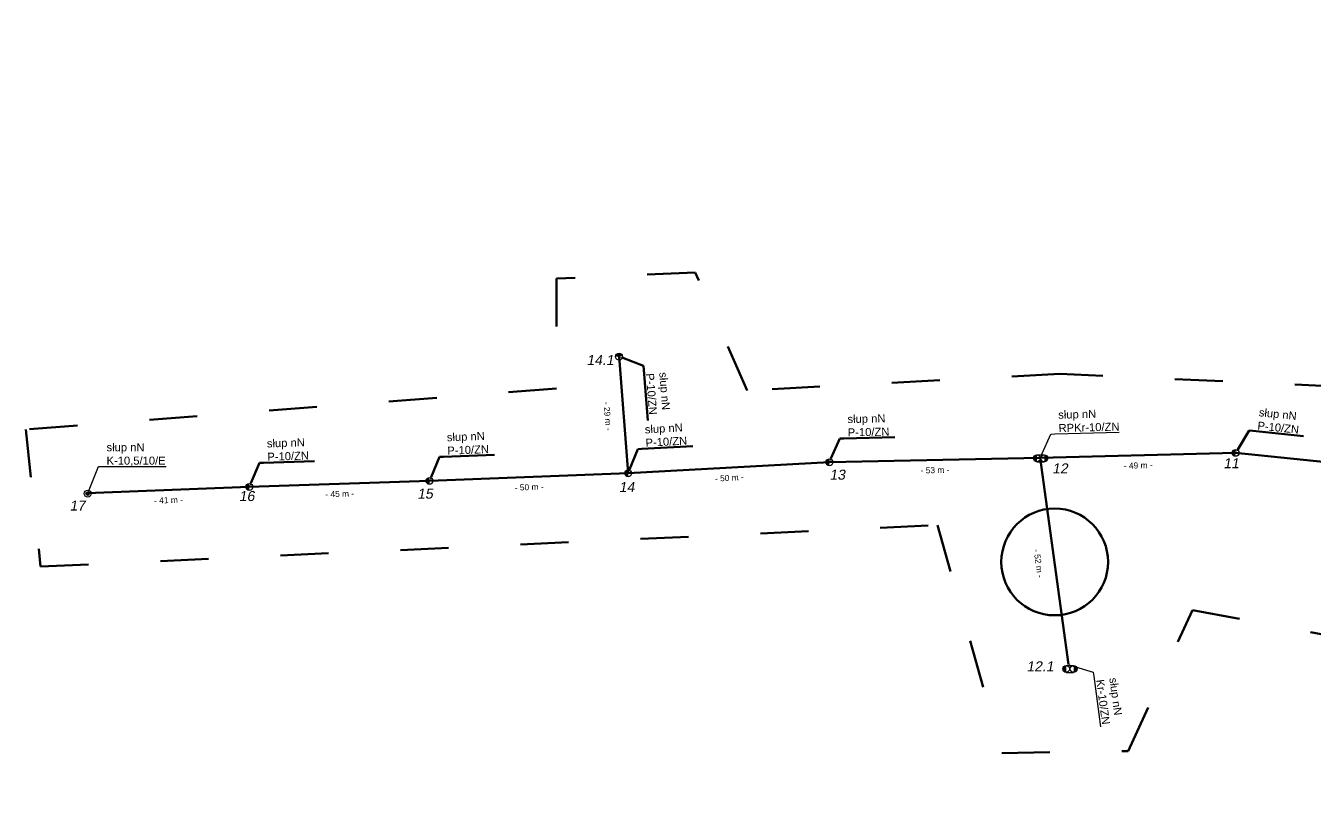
# Model space of a CAD drawing. Header units: metres. Extents: x 7547313 to 7555771, y 5771206 to 5789306.
# Drawn here: x 7555099.7 to 7555421.8, y 5789109 to 5789305.6 of the extents above; entities that cross this region are included whole.
import ezdxf
from ezdxf import colors
from ezdxf.entities.mleader import LeaderData, LeaderLine
from ezdxf.math import Vec2, Vec3

# ---------------------------------------------------------------- set-up
doc = ezdxf.new("R2010")
doc.units = ezdxf.units.M
doc.linetypes.add('GCAD_ISO03W100', pattern=[30, 12, -18])
for name, color, linetype, lineweight in [('!TELE', 30, 'SCARPLINE1A', 50), ('!trafo_05-0346', 6, 'GCAD_ISO03W100', 50), ('_numery', 7, 'Continuous', 40), ('_PRZEWIESZENIA', 6, 'Continuous', 50)]:
    doc.layers.add(name, color=color, linetype=linetype, lineweight=lineweight)
for name, color, linetype in [('!wymiary', 7, 'Continuous'), ('_MM opisy', 7, 'Continuous'), ('_MM slupy', 5, 'Continuous')]:
    doc.layers.add(name, color=color, linetype=linetype)
doc.styles.get("Standard").update_dxf_attribs({"font": 'arial.ttf'})
doc.linetypes.add('SCARPLINE1A', pattern='A,2,[150,AAA.SHX,S=1,R=0,X=0,Y=0],1e-11', length=2)
doc.dimstyles.new('opis linie', dxfattribs={"dimtxt": 1.5, "dimasz": 0.18, "dimexe": 0.18, "dimexo": 0.0625, "dimgap": 2.5, "dimtad": 4, "dimdec": 0, "dimzin": 0, "dimdsep": 46, "dimtxsty": 'Standard', "dimcen": 0.09, "dimse1": 1, "dimse2": 1, "dimsd1": 1, "dimsd2": 1, "dimclrt": 256, "dimadec": 0, "dimazin": 0, "dimtfac": 1, "dimtdec": 0, "dimtofl": 0, "dimtmove": 0, "dimatfit": 3, "dimfxl": 1, "dimtfill": 1, "dimtolj": 1, "dimtzin": 0, "dimarcsym": 0})

# ---------------------------------------------------------------- blocks, each defined once
blk = doc.blocks.new('*D22')
at = {"layer": 'Defpoints', "color": 0}
for p in [(7555353.15, 5789197.71), (7555359.42, 5789146.01), (7555360.16, 5789146.11)]:
    blk.add_point(p, dxfattribs=at)
at = {"layer": '!wymiary', "insert": (7555352.68, 5789171.37), "char_height": 1.5, "attachment_point": 5, "rotation": 277.7381, "bg_fill": 3, "box_fill_scale": 1.1, "bg_fill_color": 9, "bg_fill_true_color": 13158600, "bg_fill_transparency": 0}
blk.add_mtext('\\A1;- 52 m -', dxfattribs=at)
blk = doc.blocks.new('*D24')
at = {"layer": 'Defpoints', "color": 0}
for p in [(7555247.91, 5789223.03), (7555249.44, 5789193.82), (7555250.19, 5789193.88)]:
    blk.add_point(p, dxfattribs=at)
at = {"layer": '!wymiary', "insert": (7555245.04, 5789208.14), "char_height": 1.5, "attachment_point": 5, "rotation": 274.4778, "bg_fill": 3, "box_fill_scale": 1.1, "bg_fill_color": 9, "bg_fill_true_color": 13158600, "bg_fill_transparency": 0}
blk.add_mtext('\\A1;- 29 m -', dxfattribs=at)
blk = doc.blocks.new('*D34')
at = {"layer": 'Defpoints', "color": 0}
for p in [(7555401.95, 5789198.99), (7555402.02, 5789199.73), (7555452.87, 5789193.76)]:
    blk.add_point(p, dxfattribs=at)
at = {"layer": '!wymiary', "insert": (7555427.15, 5789193.87), "char_height": 1.5, "attachment_point": 5, "rotation": 354.1376, "bg_fill": 3, "box_fill_scale": 1.1, "bg_fill_color": 9, "bg_fill_true_color": 13158600, "bg_fill_transparency": 0}
blk.add_mtext('\\A1;- 51 m -', dxfattribs=at)
blk = doc.blocks.new('*D35')
at = {"layer": 'Defpoints', "color": 0}
for p in [(7555353.13, 5789198.46), (7555353.15, 5789197.71), (7555401.95, 5789198.99)]:
    blk.add_point(p, dxfattribs=at)
at = {"layer": '!wymiary', "insert": (7555377.61, 5789195.84), "char_height": 1.5, "attachment_point": 5, "rotation": 1.4921, "bg_fill": 3, "box_fill_scale": 1.1, "bg_fill_color": 9, "bg_fill_true_color": 13158600, "bg_fill_transparency": 0}
blk.add_mtext('\\A1;- 49 m -', dxfattribs=at)
blk = doc.blocks.new('*D36')
at = {"layer": 'Defpoints', "color": 0}
for p in [(7555300.44, 5789197.38), (7555300.45, 5789196.63), (7555353.15, 5789197.71)]:
    blk.add_point(p, dxfattribs=at)
at = {"layer": '!wymiary', "insert": (7555326.85, 5789194.66), "char_height": 1.5, "attachment_point": 5, "rotation": 1.1751, "bg_fill": 3, "box_fill_scale": 1.1, "bg_fill_color": 9, "bg_fill_true_color": 13158600, "bg_fill_transparency": 0}
blk.add_mtext('\\A1;- 53 m -', dxfattribs=at)
blk = doc.blocks.new('*D37')
at = {"layer": 'Defpoints', "color": 0}
for p in [(7555300.45, 5789196.63), (7555250.15, 5789194.62), (7555250.19, 5789193.88)]:
    blk.add_point(p, dxfattribs=at)
at = {"layer": '!wymiary', "insert": (7555275.46, 5789192.74), "char_height": 1.5, "attachment_point": 5, "rotation": 3.1418, "bg_fill": 3, "box_fill_scale": 1.1, "bg_fill_color": 9, "bg_fill_true_color": 13158600, "bg_fill_transparency": 0}
blk.add_mtext('\\A1;- 50 m -', dxfattribs=at)
blk = doc.blocks.new('*D38')
at = {"layer": 'Defpoints', "color": 0}
for p in [(7555250.19, 5789193.88), (7555200.52, 5789192.74), (7555200.55, 5789191.99)]:
    blk.add_point(p, dxfattribs=at)
at = {"layer": '!wymiary', "insert": (7555225.46, 5789190.42), "char_height": 1.5, "attachment_point": 5, "rotation": 2.1747, "bg_fill": 3, "box_fill_scale": 1.1, "bg_fill_color": 9, "bg_fill_true_color": 13158600, "bg_fill_transparency": 0}
blk.add_mtext('\\A1;- 50 m -', dxfattribs=at)
blk = doc.blocks.new('*D39')
at = {"layer": 'Defpoints', "color": 0}
for p in [(7555155.52, 5789191.22), (7555155.55, 5789190.47), (7555200.55, 5789191.99)]:
    blk.add_point(p, dxfattribs=at)
at = {"layer": '!wymiary', "insert": (7555178.13, 5789188.72), "char_height": 1.5, "attachment_point": 5, "rotation": 1.9281, "bg_fill": 3, "box_fill_scale": 1.1, "bg_fill_color": 9, "bg_fill_true_color": 13158600, "bg_fill_transparency": 0}
blk.add_mtext('\\A1;- 45 m -', dxfattribs=at)
blk = doc.blocks.new('*D40')
at = {"layer": 'Defpoints', "color": 0}
for p in [(7555155.55, 5789190.47), (7555114.93, 5789189.66), (7555114.96, 5789188.91)]:
    blk.add_point(p, dxfattribs=at)
at = {"layer": '!wymiary', "insert": (7555135.35, 5789187.19), "char_height": 1.5, "attachment_point": 5, "rotation": 2.2097, "bg_fill": 3, "box_fill_scale": 1.1, "bg_fill_color": 9, "bg_fill_true_color": 13158600, "bg_fill_transparency": 0}
blk.add_mtext('\\A1;- 41 m -', dxfattribs=at)
blk = doc.blocks.new('ZN')
at = {"layer": '_MM slupy', "transparency": 33554687}
h = blk.add_hatch(color=256, dxfattribs=at)
h.dxf.hatch_style = 1
h.paths.add_polyline_path([(0, -0.86), (0, 0.86, 1)])
at = {"layer": '_MM slupy'}
blk.add_circle((0, 0), 0.857, dxfattribs=at)
blk = doc.blocks.new('R')
at = {"layer": '_MM slupy', "transparency": 33554687}
h = blk.add_hatch(color=256, dxfattribs=at)
h.dxf.hatch_style = 1
h.paths.add_polyline_path([(-0.93, -0.86), (-0.93, 0.86, 1)])
h = blk.add_hatch(color=256, dxfattribs=at)
h.dxf.hatch_style = 1
h.paths.add_polyline_path([(0.93, 0.86), (0.93, -0.86, 1)])
at = {"layer": '_MM slupy'}
for points in [[(-0.93, 0.86), (0.93, 0.86)], [(-0.93, -0.86), (0.93, -0.86)]]:
    blk.add_lwpolyline(points, dxfattribs=at)
for centre in [(-0.93, 0), (0.93, 0)]:
    blk.add_circle(centre, 0.857, dxfattribs=at)
blk = doc.blocks.new('E')
at = {"layer": '_MM slupy'}
h = blk.add_hatch(color=256, dxfattribs=at)
h.dxf.hatch_style = 1
h.paths.add_polyline_path([(0.27, 0.37, 1), (-0.27, -0.37, 1)])
for radius in [0.857, 0.457]:
    blk.add_circle((0, 0), radius, dxfattribs=at)
blk = doc.blocks.new('q')
at = {"layer": '_MM slupy'}
blk.add_blockref('ZN', (0, 0), dxfattribs=at)
at = {"layer": '_MM opisy'}
ml = blk.add_multileader_mtext('Standard', dxfattribs=at)
ml.set_content('\\pxql;słup nN\\PP-10/ZN', color=256)
ml.set_leader_properties()
ml.build(insert=Vec2(0, 0))
ml.multileader.update_dxf_attribs({"has_text_frame": 1, "text_left_attachment_type": 5, "text_right_attachment_type": 5, "dogleg_length": 1, "arrow_head_size": 1})
ctx = ml.context
ctx.base_point, ctx.char_height, ctx.arrow_head_size, ctx.landing_gap_size, ctx.plane_origin = Vec3(3.75, 5.9), 2, 1, 1, Vec3(1.72, -1.42)
ctx.left_attachment, ctx.right_attachment = 5, 5
notes = []
notes.append((ctx, [(0, (1, 1, 0), (2.75, 5.9), (1, 0), 1, [(0, [(0, 0), (2.75, 5.9)], 0, [])])]))
ctx.mtext.insert, ctx.mtext.flow_direction = Vec3(4.75, 11.7), 5
ctx.mtext.has_bg_fill, ctx.mtext.bg_color, ctx.mtext.bg_scale_factor, ctx.mtext.bg_transparency, ctx.mtext.use_window_bg_color = 1, -1023410175, 1, 0, 1
for ctx, leaders in notes:
    for number, flags, end, landing, length, lines in leaders:
        leader = LeaderData()
        leader.index, (leader.has_last_leader_line, leader.has_dogleg_vector, leader.attachment_direction) = number, flags
        leader.last_leader_point, leader.dogleg_vector, leader.dogleg_length = Vec3(end), Vec3(landing), length
        for number, points, colour, breaks in lines:
            line = LeaderLine()
            line.index, line.vertices, line.color, line.breaks = number, Vec3.list(points), colors.encode_raw_color(colour), breaks
            leader.lines.append(line)
        ctx.leaders.append(leader)

msp = doc.modelspace()

# ---------------------------------------------------------------- linework, layer by layer
at = {"layer": '!TELE'}
for points in [[(7555114.96, 5789188.91), (7555155.55, 5789190.47), (7555200.55, 5789191.99), (7555250.19, 5789193.88), (7555300.45, 5789196.63), (7555353.15, 5789197.71), (7555401.95, 5789198.99), (7555452.87, 5789193.76), (7555503.12, 5789188.35), (7555548.99, 5789183.7), (7555601.02, 5789186.83), (7555650.61, 5789171.25), (7555694.67, 5789157.29), (7555734.93, 5789128.03), (7555739.89, 5789169.71), (7555743.28, 5789209.42), (7555748.85, 5789276.09)], [(7555353.15, 5789197.71), (7555360.16, 5789146.11)]]:
    msp.add_lwpolyline(points, dxfattribs=at)
at = {"layer": '!TELE', "elevation": 186.57}
msp.add_lwpolyline([(7555247.91, 5789223.03), (7555250.19, 5789193.88)], dxfattribs=at)

# ---------------------------------------------------------------- next in the draw order: dimensions: what is measured, and where the dimension line sits
at = {"layer": '!wymiary'}
for p1, p2, picture, middle in [((7555247.91, 5789223.03), (7555250.19, 5789193.88), '*D24', (7555245.04, 5789208.14)), ((7555353.15, 5789197.71), (7555360.16, 5789146.11), '*D22', (7555352.68, 5789171.37)), ((7555452.87, 5789193.76), (7555401.95, 5789198.99), '*D34', (7555427.15, 5789193.87))]:
    dim = msp.add_aligned_dim(p1=p1, p2=p2, distance=-0.75, dimstyle='opis linie', override={"dimpost": '- <> m -'}, dxfattribs=at)
    dim.commit()
    dim.dimension.update_dxf_attribs({"geometry": picture, "text_midpoint": middle})

# ---------------------------------------------------------------- next in the draw order: linework, layer by layer
at = {"layer": '_PRZEWIESZENIA', "color": 3}
msp.add_circle((7555356.74, 5789171.75), 13.34, dxfattribs=at)

# ---------------------------------------------------------------- next in the draw order: block references
at = {"layer": '!TELE', "rotation": 274.4777501334597}
msp.add_blockref('q', (7555247.91, 5789223.03), dxfattribs=at)

# ---------------------------------------------------------------- next in the draw order: texts
at = {"layer": '_numery', "oblique": 10}
msp.add_text('12.1', height=2.5, rotation=359.8938, dxfattribs=at).set_placement((7555349.7, 5789144.42))

# ---------------------------------------------------------------- next in the draw order: dimensions: what is measured, and where the dimension line sits
at = {"layer": '!wymiary'}
dim = msp.add_aligned_dim(p1=(7555401.95, 5789198.99), p2=(7555353.15, 5789197.71), distance=-0.75, dimstyle='opis linie', override={"dimpost": '- <> m -'}, dxfattribs=at)
dim.commit()
dim.dimension.update_dxf_attribs({"geometry": '*D35', "text_midpoint": (7555377.61, 5789195.84)})

# ---------------------------------------------------------------- next in the draw order: leaders
at = {"layer": '_MM opisy'}
ml = msp.add_multileader_mtext('Standard', dxfattribs=at)
ml.set_content('\\pxql;słup nN\\PKr-10/ZN', color=256)
ml.set_leader_properties()
ml.build(insert=Vec2(0, 0))
ml.multileader.update_dxf_attribs({"has_text_frame": 1, "text_left_attachment_type": 5, "text_right_attachment_type": 5, "dogleg_length": 1, "arrow_head_size": 1})
ctx = ml.context
ctx.base_point, ctx.char_height, ctx.arrow_head_size, ctx.landing_gap_size, ctx.plane_origin, ctx.plane_x_axis, ctx.plane_y_axis = Vec3(7555366.51, 5789143.19), 2, 1, 1, Vec3(7555358.98, 5789144.22), Vec3(0.134645, -0.990894), Vec3(0.990894, 0.134645)
ctx.left_attachment, ctx.right_attachment = 5, 5
notes = []
notes.append((ctx, [(0, (1, 1, 0), (7555366.38, 5789144.18), (0.134645, -0.990894), 1, [(0, [(7555360.16, 5789146.11), (7555366.38, 5789144.18)], 0, [])])]))
ctx.mtext.insert, ctx.mtext.text_direction, ctx.mtext.flow_direction = Vec3(7555372.36, 5789142.97), Vec3(0.134645, -0.990894), 5
ctx.mtext.has_bg_fill, ctx.mtext.bg_color, ctx.mtext.bg_scale_factor, ctx.mtext.bg_transparency, ctx.mtext.use_window_bg_color = 1, -1023410175, 1, 0, 1
for ctx, leaders in notes:
    for number, flags, end, landing, length, lines in leaders:
        leader = LeaderData()
        leader.index, (leader.has_last_leader_line, leader.has_dogleg_vector, leader.attachment_direction) = number, flags
        leader.last_leader_point, leader.dogleg_vector, leader.dogleg_length = Vec3(end), Vec3(landing), length
        for number, points, colour, breaks in lines:
            line = LeaderLine()
            line.index, line.vertices, line.color, line.breaks = number, Vec3.list(points), colors.encode_raw_color(colour), breaks
            leader.lines.append(line)
        ctx.leaders.append(leader)

# ---------------------------------------------------------------- next in the draw order: block references
at = {"layer": '!TELE', "rotation": 354.1376204364718}
msp.add_blockref('q', (7555401.95, 5789198.99), dxfattribs=at)
msp.add_blockref('R', (7555360.55, 5789145.03))

# ---------------------------------------------------------------- next in the draw order: texts
at = {"layer": '_numery', "oblique": 10}
msp.add_text('14.1', height=2.5, rotation=359.8938, dxfattribs=at).set_placement((7555239.8, 5789220.93))

# ---------------------------------------------------------------- next in the draw order: dimensions: what is measured, and where the dimension line sits
at = {"layer": '!wymiary'}
dim = msp.add_aligned_dim(p1=(7555353.15, 5789197.71), p2=(7555300.45, 5789196.63), distance=-0.75, dimstyle='opis linie', override={"dimpost": '- <> m -'}, dxfattribs=at)
dim.commit()
dim.dimension.update_dxf_attribs({"geometry": '*D36', "text_midpoint": (7555326.85, 5789194.66)})

# ---------------------------------------------------------------- next in the draw order: texts
at = {"layer": '_numery', "oblique": 10}
msp.add_text('11', height=2.5, rotation=359.8938, dxfattribs=at).set_placement((7555398.89, 5789195.15))

# ---------------------------------------------------------------- next in the draw order: dimensions: what is measured, and where the dimension line sits
at = {"layer": '!wymiary'}
dim = msp.add_aligned_dim(p1=(7555300.45, 5789196.63), p2=(7555250.19, 5789193.88), distance=-0.75, dimstyle='opis linie', override={"dimpost": '- <> m -'}, dxfattribs=at)
dim.commit()
dim.dimension.update_dxf_attribs({"geometry": '*D37', "text_midpoint": (7555275.46, 5789192.74)})

# ---------------------------------------------------------------- next in the draw order: leaders
at = {"layer": '_MM opisy'}
ml = msp.add_multileader_mtext('Standard', dxfattribs=at)
ml.set_content('słup nN\\P\\pxql;RPKr-10/ZN', color=256)
ml.set_leader_properties()
ml.build(insert=Vec2(0, 0))
ml.multileader.update_dxf_attribs({"has_text_frame": 1, "text_left_attachment_type": 5, "text_right_attachment_type": 5, "dogleg_length": 1, "arrow_head_size": 1})
ctx = ml.context
ctx.base_point, ctx.char_height, ctx.arrow_head_size, ctx.landing_gap_size, ctx.plane_origin, ctx.plane_x_axis, ctx.plane_y_axis = Vec3(7555356.75, 5789203.71), 2, 1, 1, Vec3(7555354.9, 5789196.34), Vec3(0.999661, 0.02604), Vec3(-0.02604, 0.999661)
ctx.left_attachment, ctx.right_attachment = 5, 5
notes = []
notes.append((ctx, [(0, (1, 1, 0), (7555355.75, 5789203.69), (0.999661, 0.02604), 1, [(0, [(7555353.15, 5789197.71), (7555355.75, 5789203.69)], 0, [])])]))
ctx.mtext.insert, ctx.mtext.text_direction, ctx.mtext.flow_direction = Vec3(7555357.6, 5789209.5), Vec3(0.999661, 0.02604), 5
ctx.mtext.has_bg_fill, ctx.mtext.bg_color, ctx.mtext.bg_scale_factor, ctx.mtext.bg_transparency, ctx.mtext.use_window_bg_color = 1, -1023410175, 1, 0, 1
for ctx, leaders in notes:
    for number, flags, end, landing, length, lines in leaders:
        leader = LeaderData()
        leader.index, (leader.has_last_leader_line, leader.has_dogleg_vector, leader.attachment_direction) = number, flags
        leader.last_leader_point, leader.dogleg_vector, leader.dogleg_length = Vec3(end), Vec3(landing), length
        for number, points, colour, breaks in lines:
            line = LeaderLine()
            line.index, line.vertices, line.color, line.breaks = number, Vec3.list(points), colors.encode_raw_color(colour), breaks
            leader.lines.append(line)
        ctx.leaders.append(leader)

# ---------------------------------------------------------------- next in the draw order: block references
at = {"layer": '!TELE', "rotation": 1.175058278395862}
msp.add_blockref('q', (7555300.45, 5789196.63), dxfattribs=at)
msp.add_blockref('R', (7555353.23, 5789197.63))

# ---------------------------------------------------------------- next in the draw order: texts
at = {"layer": '_numery', "oblique": 10}
msp.add_text('12', height=2.5, rotation=359.8938, dxfattribs=at).set_placement((7555356.12, 5789193.85))

# ---------------------------------------------------------------- next in the draw order: dimensions: what is measured, and where the dimension line sits
at = {"layer": '!wymiary'}
dim = msp.add_aligned_dim(p1=(7555250.19, 5789193.88), p2=(7555200.55, 5789191.99), distance=-0.75, dimstyle='opis linie', override={"dimpost": '- <> m -'}, dxfattribs=at)
dim.commit()
dim.dimension.update_dxf_attribs({"geometry": '*D38', "text_midpoint": (7555225.46, 5789190.42)})

# ---------------------------------------------------------------- next in the draw order: block references
at = {"layer": '!TELE', "rotation": 3.14176042694789}
msp.add_blockref('q', (7555250.19, 5789193.88), dxfattribs=at)

# ---------------------------------------------------------------- next in the draw order: texts
at = {"layer": '_numery', "oblique": 10}
msp.add_text('13', height=2.5, rotation=359.8938, dxfattribs=at).set_placement((7555300.51, 5789192.3))

# ---------------------------------------------------------------- next in the draw order: dimensions: what is measured, and where the dimension line sits
at = {"layer": '!wymiary'}
dim = msp.add_aligned_dim(p1=(7555200.55, 5789191.99), p2=(7555155.55, 5789190.47), distance=-0.75, dimstyle='opis linie', override={"dimpost": '- <> m -'}, dxfattribs=at)
dim.commit()
dim.dimension.update_dxf_attribs({"geometry": '*D39', "text_midpoint": (7555178.13, 5789188.72)})

# ---------------------------------------------------------------- next in the draw order: block references
at = {"layer": '!TELE', "rotation": 2.174671167279271}
msp.add_blockref('q', (7555200.55, 5789191.99), dxfattribs=at)

# ---------------------------------------------------------------- next in the draw order: texts
at = {"layer": '_numery', "oblique": 10}
msp.add_text('14', height=2.5, rotation=359.8938, dxfattribs=at).set_placement((7555247.88, 5789189.21))

# ---------------------------------------------------------------- next in the draw order: dimensions: what is measured, and where the dimension line sits
at = {"layer": '!wymiary'}
dim = msp.add_aligned_dim(p1=(7555155.55, 5789190.47), p2=(7555114.96, 5789188.91), distance=-0.75, dimstyle='opis linie', override={"dimpost": '- <> m -'}, dxfattribs=at)
dim.commit()
dim.dimension.update_dxf_attribs({"geometry": '*D40', "text_midpoint": (7555135.35, 5789187.19)})

# ---------------------------------------------------------------- next in the draw order: block references
at = {"layer": '!TELE', "rotation": 1.928143986766865}
msp.add_blockref('q', (7555155.55, 5789190.47), dxfattribs=at)

# ---------------------------------------------------------------- next in the draw order: texts
at = {"layer": '_numery', "oblique": 10}
for s, p in [('17', (7555110.66, 5789184.58)), ('15', (7555197.51, 5789187.55))]:
    msp.add_text(s, height=2.5, rotation=359.8938, dxfattribs=at).set_placement(p)

# ---------------------------------------------------------------- next in the draw order: leaders
at = {"layer": '_MM opisy'}
ml = msp.add_multileader_mtext('Standard', dxfattribs=at)
ml.set_content('\\pxql;słup nN\\PK-10,5/10/E', color=256)
ml.set_leader_properties()
ml.build(insert=Vec2(0, 0))
ml.multileader.update_dxf_attribs({"has_text_frame": 1, "text_left_attachment_type": 5, "text_right_attachment_type": 5, "dogleg_length": 1, "arrow_head_size": 1})
ctx = ml.context
ctx.base_point, ctx.char_height, ctx.arrow_head_size, ctx.landing_gap_size, ctx.plane_origin = Vec3(7555118.88, 5789195.61), 2, 1, 1, Vec3(7555116.89, 5789187.39)
ctx.left_attachment, ctx.right_attachment = 5, 5
notes = []
notes.append((ctx, [(0, (1, 1, 0), (7555117.88, 5789195.61), (1, 0), 1, [(0, [(7555115.17, 5789188.81)], 0, [])])]))
ctx.mtext.insert, ctx.mtext.flow_direction = Vec3(7555119.88, 5789201.38), 5
ctx.mtext.has_bg_fill, ctx.mtext.bg_color, ctx.mtext.bg_scale_factor, ctx.mtext.bg_transparency, ctx.mtext.use_window_bg_color = 1, -1023410175, 1, 0, 1
for ctx, leaders in notes:
    for number, flags, end, landing, length, lines in leaders:
        leader = LeaderData()
        leader.index, (leader.has_last_leader_line, leader.has_dogleg_vector, leader.attachment_direction) = number, flags
        leader.last_leader_point, leader.dogleg_vector, leader.dogleg_length = Vec3(end), Vec3(landing), length
        for number, points, colour, breaks in lines:
            line = LeaderLine()
            line.index, line.vertices, line.color, line.breaks = number, Vec3.list(points), colors.encode_raw_color(colour), breaks
            leader.lines.append(line)
        ctx.leaders.append(leader)

# ---------------------------------------------------------------- next in the draw order: linework, layer by layer
at = {"layer": '!trafo_05-0346'}
msp.add_lwpolyline([(7555099.7, 5789204.84), (7555103.41, 5789170.57), (7555327.5, 5789180.92), (7555343.54, 5789124), (7555375.11, 5789124.51), (7555391.15, 5789159.71), (7555440.83, 5789150.39), (7555546.92, 5789164.88), (7555679.41, 5789141.59), (7555752.9, 5789108.99), (7555771.01, 5789304.61), (7555717.19, 5789305.65), (7555709.42, 5789177.3), (7555608.51, 5789207.32), (7555358.03, 5789218.7), (7555279.88, 5789214.56), (7555266.95, 5789244.06), (7555232.27, 5789242.51), (7555232.27, 5789215.08)], close=True, dxfattribs=at)

# ---------------------------------------------------------------- next in the draw order: block references
msp.add_blockref('E', (7555115.17, 5789188.81))

# ---------------------------------------------------------------- next in the draw order: texts
at = {"layer": '_numery', "oblique": 10}
msp.add_text('16', height=2.5, rotation=359.8938, dxfattribs=at).set_placement((7555152.95, 5789186.95))

doc.saveas('drawing.dxf')
